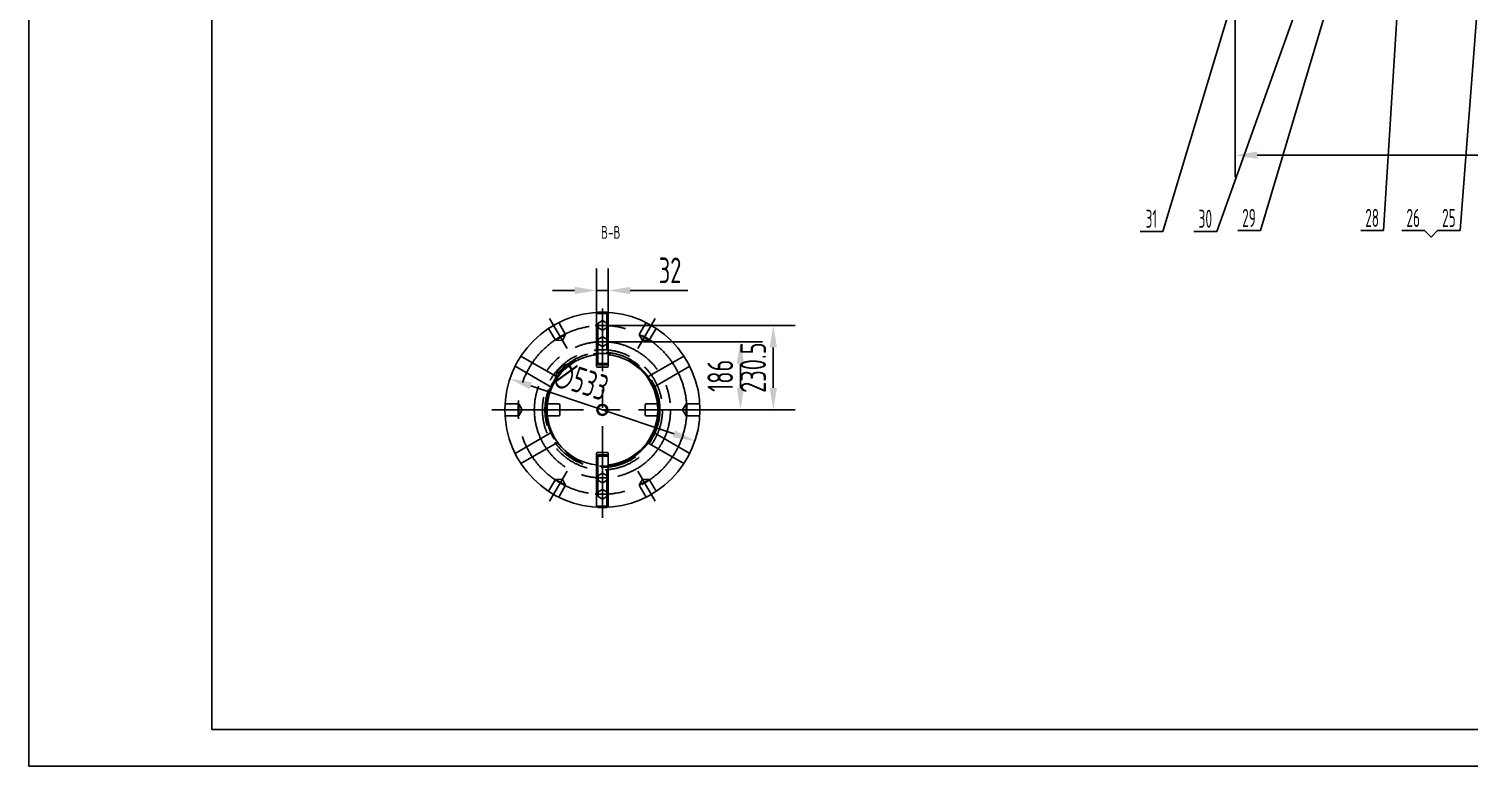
# Model space of a CAD drawing. Header units: millimetres. Extents: x 0 to 13784, y 0 to 6952.
# Drawn here: x 0 to 3934, y 0 to 2013 of the extents above; entities that cross this region are included whole.
import ezdxf
from ezdxf.enums import TextEntityAlignment as Align

# ---------------------------------------------------------------- set-up
doc = ezdxf.new("R2010")
doc.units = ezdxf.units.MM
doc.header["$LTSCALE"] = 200
doc.linetypes.add('F', pattern=[0.75, 0.5, -0.25])
doc.linetypes.add('G', pattern=[2, 1.25, -0.25, 0.25, -0.25])
for name, color, linetype in [('01', 7, 'Continuous'), ('02', 1, 'Continuous'), ('04', 2, 'F'), ('05', 142, 'G'), ('08', 1, 'Continuous'), ('11', 3, 'Continuous')]:
    doc.layers.add(name, color=color, linetype=linetype)
doc.styles.get("Standard").update_dxf_attribs({"font": 'isocp', "width": 0.707, "bigfont": 'intecad.shx'})
doc.dimstyles.new('INTE', dxfattribs={"dimscale": 20, "dimtxt": 3.5, "dimasz": 3, "dimexe": 3, "dimexo": 0, "dimgap": 1, "dimtad": 1, "dimdec": 1, "dimdsep": 46, "dimtxsty": 'Standard', "dimcen": 0, "dimclrd": 1, "dimclre": 1, "dimclrt": 3, "dimaunit": 1, "dimadec": 0, "dimazin": 0, "dimtfac": 1, "dimtdec": 1, "dimtmove": 0, "dimatfit": 0, "dimfxl": 1, "dimarcsym": 0})

# ---------------------------------------------------------------- blocks, each defined once
blk = doc.blocks.new('*D225')
at = {"layer": '08', "color": 1, "lineweight": -2}
for p, q in [((3295.1, 2523.5), (3295.1, 1608.1)), ((5301.7, 2523.3), (5301.7, 1608.1)), ((3355.1, 1668.1), (5241.7, 1668.1))]:
    blk.add_line(p, q, dxfattribs=at)
at = {"layer": '08', "color": 1}
for points in [[(3355.1, 1678.1), (3355.1, 1658.1), (3295.1, 1668.1)], [(5241.7, 1678.1), (5241.7, 1658.1), (5301.7, 1668.1)]]:
    blk.add_solid(points, dxfattribs=at)
at = {"layer": 'Defpoints', "color": 0}
for p in [(3295.1, 2523.5), (5301.7, 2523.3), (5301.7, 1668.1)]:
    blk.add_point(p, dxfattribs=at)
at = {"layer": '08', "color": 3, "insert": (4298.4, 1742.6), "char_height": 70, "attachment_point": 5}
blk.add_mtext('2006.6{\\H0.7x;\\S+1.5^  0;}', dxfattribs=at)
blk = doc.blocks.new('*D219')
at = {"layer": '08', "color": 1, "lineweight": -2}
for p, q in [((1550.7, 1238.9), (1550.7, 1358.8)), ((1582.7, 1238.9), (1582.7, 1358.8)), ((1490.7, 1298.8), (1430.7, 1298.8)), ((1550.7, 1298.8), (1582.7, 1298.8)), ((1642.7, 1298.8), (1800.1, 1298.8))]:
    blk.add_line(p, q, dxfattribs=at)
at = {"layer": '08', "color": 1}
for points in [[(1490.7, 1308.8), (1490.7, 1288.8), (1550.7, 1298.8)], [(1642.7, 1308.8), (1642.7, 1288.8), (1582.7, 1298.8)]]:
    blk.add_solid(points, dxfattribs=at)
at = {"layer": 'Defpoints', "color": 0}
for p in [(1582.7, 1298.8), (1550.7, 1238.9), (1582.7, 1238.9)]:
    blk.add_point(p, dxfattribs=at)
at = {"layer": '08', "color": 3, "insert": (1751.4, 1353.8), "char_height": 70, "attachment_point": 5}
blk.add_mtext('32', dxfattribs=at)
blk = doc.blocks.new('*D220')
at = {"layer": '08', "color": 1, "lineweight": -2}
blk.add_line((1762.4, 907.2), (1370.9, 1038.6), dxfattribs=at)
at = {"layer": '08', "color": 1}
for points in [[(1374, 1048), (1367.7, 1029.1), (1314, 1057.6)], [(1765.6, 916.7), (1759.3, 897.8), (1819.3, 888.2)]]:
    blk.add_solid(points, dxfattribs=at)
at = {"layer": 'Defpoints', "color": 0}
for p in [(1314, 1057.6), (1819.3, 888.2)]:
    blk.add_point(p, dxfattribs=at)
at = {"layer": '08', "color": 3, "insert": (1506.9, 1050.9), "char_height": 70, "attachment_point": 5, "rotation": 341.4589}
blk.add_mtext('∅533', dxfattribs=at)
blk = doc.blocks.new('*U208')
at = {"layer": '01'}
for p, q in [((0, 13.4), (-12, 6.5)), ((-12, 6.5), (-12, 0)), ((-12, -6.5), (-12, 0)), ((12, 6.5), (0, 13.4)), ((12, 0), (12, 6.5)), ((12, 0), (12, -6.5)), ((0, -13.4), (-12, -6.5)), ((12, -6.5), (0, -13.4))]:
    blk.add_line(p, q, dxfattribs=at)
at = {"layer": '05'}
for p, q in [((-13.7, 0), (14.5, 0)), ((0, 14.9), (0, -14.6))]:
    blk.add_line(p, q, dxfattribs=at)
blk = doc.blocks.new('fhgkjg')
at = {"layer": '01'}
for p, q in [((1886.8, 1341.2), (1883.3, 1337.7)), ((1883.3, 1201.2), (1883.3, 1337.7)), ((1886.8, 1341.2), (1911.8, 1341.2)), ((1911.8, 1341.2), (1915.3, 1337.7)), ((1915.3, 1337.7), (1915.3, 1201.2)), ((1883.3, 1201.2), (1886.8, 1197.7)), ((1911.8, 1197.7), (1886.8, 1197.7)), ((1915.3, 1201.2), (1911.8, 1197.7))]:
    blk.add_line(p, q, dxfattribs=at)
at = {"layer": '04'}
for p, q in [((1883.3, 1337.7), (1915.3, 1337.7)), ((1886.8, 1197.7), (1886.8, 1341.2)), ((1911.8, 1341.2), (1911.8, 1197.7)), ((1915.3, 1201.2), (1883.3, 1201.2))]:
    blk.add_line(p, q, dxfattribs=at)
at = {"layer": '05', "color": 142, "linetype": 'G'}
for p, q in [((1899.3, 1185.7), (1899.3, 1351.7)), ((1917.2, 1305.2), (1879.4, 1305.2)), ((1899.3, 1323.1), (1899.3, 1285.3)), ((1917.2, 1260.7), (1879.4, 1260.7))]:
    blk.add_line(p, q, dxfattribs=at)
at = {"layer": '01'}
for p in [(1899.3, 1305.2), (1899.3, 1260.7)]:
    blk.add_blockref('*U208', p, dxfattribs=at)
blk = doc.blocks.new('*D221')
at = {"layer": '08', "color": 1, "lineweight": -2}
for p, q in [((1584.6, 1203.4), (2093.4, 1203.4)), ((2033.4, 1032.9), (2033.4, 1143.4)), ((1864.3, 972.9), (2093.4, 972.9))]:
    blk.add_line(p, q, dxfattribs=at)
at = {"layer": '08', "color": 1}
for points in [[(2023.4, 1143.4), (2043.4, 1143.4), (2033.4, 1203.4)], [(2023.4, 1032.9), (2043.4, 1032.9), (2033.4, 972.9)]]:
    blk.add_solid(points, dxfattribs=at)
at = {"layer": 'Defpoints', "color": 0}
for p in [(1584.6, 1203.4), (2033.4, 1203.4), (1864.3, 972.9)]:
    blk.add_point(p, dxfattribs=at)
at = {"layer": '08', "color": 3, "insert": (1978.4, 1088.1), "char_height": 70, "attachment_point": 5, "rotation": 90}
blk.add_mtext('230.5', dxfattribs=at)
blk = doc.blocks.new('*D222')
at = {"layer": '08', "color": 1, "lineweight": -2}
for p, q in [((1584.6, 1158.9), (2003.5, 1158.9)), ((1943.5, 1032.9), (1943.5, 1098.9)), ((1875.4, 972.9), (2003.5, 972.9))]:
    blk.add_line(p, q, dxfattribs=at)
at = {"layer": '08', "color": 1}
for points in [[(1933.5, 1098.9), (1953.5, 1098.9), (1943.5, 1158.9)], [(1933.5, 1032.9), (1953.5, 1032.9), (1943.5, 972.9)]]:
    blk.add_solid(points, dxfattribs=at)
at = {"layer": 'Defpoints', "color": 0}
for p in [(1584.6, 1158.9), (1943.5, 1158.9), (1875.4, 972.9)]:
    blk.add_point(p, dxfattribs=at)
at = {"layer": '08', "color": 3, "insert": (1888.5, 1065.9), "char_height": 70, "attachment_point": 5, "rotation": 90}
blk.add_mtext('186', dxfattribs=at)
blk = doc.blocks.new('*U244')
at = {"layer": '01'}
for points in [[(25, 292), (25, 5)], [(25, 5), (415, 5)]]:
    blk.add_lwpolyline(points, dxfattribs=at)
at = {"layer": '02'}
for points in [[(0, 297), (0, 0)], [(0, 0), (420, 0)]]:
    blk.add_lwpolyline(points, dxfattribs=at)

msp = doc.modelspace()

# ---------------------------------------------------------------- linework, layer by layer
at = {"layer": '01', "color": 7, "linetype": 'Continuous'}
for p, q in [((1550.65, 1238.91), (1550.65, 1123.3)), ((1582.65, 1238.91), (1582.65, 1123.3)), ((1344.27, 1119.76), (1444.4, 1061.95)), ((1550.65, 1123.3), (1550.65, 1092.31)), ((1582.65, 1123.3), (1582.65, 1092.31)), ((1789.03, 1119.76), (1688.9, 1061.95)), ((1328.27, 1092.05), (1428.4, 1034.24)), ((1579.65, 1089.31), (1553.65, 1089.31)), ((1805.03, 1092.05), (1704.9, 1034.24)), ((1416.25, 988.9), (1447.23, 988.9)), ((1450.23, 985.9), (1450.23, 959.9)), ((1683.07, 959.9), (1683.07, 985.9)), ((1717.05, 988.9), (1686.07, 988.9)), ((1416.25, 956.9), (1447.23, 956.9)), ((1717.05, 956.9), (1686.07, 956.9)), ((1328.27, 853.74), (1428.4, 911.55)), ((1805.03, 853.74), (1704.9, 911.55)), ((1344.27, 826.03), (1444.4, 883.84)), ((1789.03, 826.03), (1688.9, 883.84)), ((1550.65, 822.49), (1550.65, 853.48)), ((1553.65, 856.48), (1579.65, 856.48)), ((1582.65, 822.49), (1582.65, 853.48)), ((1550.65, 706.88), (1550.65, 822.49)), ((1582.65, 706.88), (1582.65, 822.49))]:
    msp.add_line(p, q, dxfattribs=at)
msp.add_circle((1566.65, 972.9), 266.5, dxfattribs=at)
at = {"layer": '01'}
for radius in [15, 12.57]:
    msp.add_circle((1566.65, 972.9), radius, dxfattribs=at)
at = {"layer": '01', "color": 7, "linetype": 'Continuous'}
for centre, radius, start, end in [((1566.65, 972.9), 151.25, 96.0724, 263.9276), ((1566.65, 972.9), 151.25, 276.0724, 83.9276), ((1553.65, 1092.31), 3, 180, 270), ((1579.65, 1092.31), 3, 270, 0), ((1447.23, 985.9), 3, 0, 90), ((1686.07, 985.9), 3, 90, 180), ((1447.23, 959.9), 3, 270, 0), ((1686.07, 959.9), 3, 180, 270), ((1553.65, 853.48), 3, 90, 180), ((1579.65, 853.48), 3, 0, 90)]:
    msp.add_arc(centre, radius, start, end, dxfattribs=at)
at = {"layer": '02'}
for p, q in [((3730.9, 2690.01), (3363.65, 1462.21)), ((3777.6, 2690.35), (3699.94, 1462.21)), ((3456.84, 2655.01), (3097.12, 1460.03)), ((3666.68, 2637.51), (3244.3, 1460.03)), ((3995.28, 2574.51), (3909.51, 1462.21)), ((3097.12, 1460.03), (3035.12, 1460.03)), ((3244.3, 1460.03), (3182.3, 1460.03)), ((3363.65, 1462.21), (3301.65, 1462.21)), ((3699.94, 1462.21), (3637.94, 1462.21)), ((3812.16, 1462.21), (3750.16, 1462.21)), ((3829.83, 1444.54), (3812.16, 1462.21)), ((3847.51, 1462.21), (3829.83, 1444.54)), ((3909.51, 1462.21), (3847.51, 1462.21))]:
    msp.add_line(p, q, dxfattribs=at)
at = {"layer": '04', "color": 2, "linetype": 'F'}
for p, q in [((1419.79, 1195.28), (1438.55, 1162.78)), ((1447.5, 1211.28), (1466.26, 1178.78)), ((1685.8, 1211.28), (1667.05, 1178.78)), ((1713.52, 1195.28), (1694.76, 1162.78)), ((1466.26, 1178.78), (1438.55, 1162.78)), ((1457.24, 1162.4), (1438.55, 1162.78)), ((1466.26, 1178.78), (1457.24, 1162.4)), ((1676.06, 1162.4), (1667.05, 1178.78)), ((1694.76, 1162.78), (1667.05, 1178.78)), ((1694.76, 1162.78), (1676.06, 1162.4)), ((1300.63, 988.9), (1338.15, 988.9)), ((1338.15, 988.9), (1338.15, 956.9)), ((1338.15, 988.9), (1347.84, 972.9)), ((1785.47, 972.9), (1795.15, 988.9)), ((1795.15, 956.9), (1795.15, 988.9)), ((1832.67, 988.9), (1795.15, 988.9)), ((1300.63, 956.9), (1338.15, 956.9)), ((1347.84, 972.9), (1338.15, 956.9)), ((1795.15, 956.9), (1785.47, 972.9)), ((1832.67, 956.9), (1795.15, 956.9)), ((1419.79, 750.52), (1438.55, 783.01)), ((1438.55, 783.01), (1457.24, 783.39)), ((1438.55, 783.01), (1466.26, 767.01)), ((1447.5, 734.52), (1466.26, 767.01)), ((1457.24, 783.39), (1466.26, 767.01)), ((1667.05, 767.01), (1676.06, 783.39)), ((1667.05, 767.01), (1694.76, 783.01)), ((1685.8, 734.52), (1667.05, 767.01)), ((1676.06, 783.39), (1694.76, 783.01)), ((1713.52, 750.52), (1694.76, 783.01))]:
    msp.add_line(p, q, dxfattribs=at)
for radius in [164, 157]:
    msp.add_circle((1566.65, 972.9), radius, dxfattribs=at)
at = {"layer": '05'}
for p, q in [((1469.99, 1140.32), (1422.47, 1222.62)), ((1663.31, 1140.32), (1710.83, 1222.62)), ((1373.33, 972.9), (1278.29, 972.9)), ((1759.97, 972.9), (1855.01, 972.9)), ((1469.99, 805.47), (1422.47, 723.17)), ((1663.31, 805.47), (1710.83, 723.17))]:
    msp.add_line(p, q, dxfattribs=at)
at = {"layer": '05', "color": 142, "linetype": 'G'}
for p, q in [((1566.65, 678.15), (1566.65, 1249.31)), ((1264.88, 972.9), (1876.62, 972.9))]:
    msp.add_line(p, q, dxfattribs=at)
for radius in [230.5, 186]:
    msp.add_circle((1566.65, 972.9), radius, dxfattribs=at)
at = {"layer": '05'}
msp.add_circle((1566.65, 972.9), 154, dxfattribs=at)

# ---------------------------------------------------------------- block references
at = {"layer": '01', "xscale": 20, "yscale": 20, "zscale": 20}
msp.add_blockref('*U244', (0, 0), dxfattribs=at)
at = {"layer": '01'}
msp.add_blockref('fhgkjg', (-332.65, -101.76), dxfattribs=at)
at = {"layer": '01', "xscale": -1, "rotation": 180}
msp.add_blockref('fhgkjg', (-332.65, 2047.56), dxfattribs=at)

# ---------------------------------------------------------------- texts
at = {"layer": '01', "insert": (1562.82, 1474.88), "char_height": 35, "width": 321.687, "attachment_point": 1}
msp.add_mtext('B-B', dxfattribs=at)
at = {"layer": '11'}
for s, width, p, p2 in [('31', 0.606, (3050.37, 1470.03), (3081.87, 1470.03)), ('30', 0.600864, (3194.7, 1470.03), (3231.9, 1470.03)), ('29', 0.568672, (3314.05, 1472.21), (3351.25, 1472.21)), ('28', 0.601243, (3650.34, 1472.21), (3687.54, 1472.21)), ('26', 0.578293, (3762.56, 1472.21), (3799.76, 1472.21)), ('25', 0.581958, (3859.91, 1472.21), (3897.11, 1472.21))]:
    msp.add_text(s, height=49.497, dxfattribs=dict(at, width=width)).set_placement(p, p2, align=Align.FIT)

# ---------------------------------------------------------------- dimensions: what is measured, and where the dimension line sits
at = {"layer": '08'}
dim = msp.add_linear_dim(base=(5301.68, 1668.13), p1=(3295.08, 2523.51), p2=(5301.68, 2523.26), text='2006.6{\\H0.7x;\\S+1.5^  0;}', dimstyle='INTE', dxfattribs=at)
dim.commit()
dim.dimension.update_dxf_attribs({"geometry": '*D225', "text_midpoint": (4298.38, 1742.65)})
dim = msp.add_linear_dim(base=(1582.65, 1298.83), p1=(1550.65, 1238.91), p2=(1582.65, 1238.91), dimstyle='INTE', dxfattribs=at)
dim.commit()
dim.dimension.update_dxf_attribs({"geometry": '*D219', "text_midpoint": (1751.36, 1353.84)})
for base, p1, p2, picture, middle in [((2033.45, 1203.4), (1864.31, 972.9), (1584.58, 1203.4), '*D221', (1978.44, 1088.15)), ((1943.54, 1158.9), (1875.39, 972.9), (1584.58, 1158.9), '*D222', (1888.54, 1065.9))]:
    dim = msp.add_linear_dim(base=base, p1=p1, p2=p2, angle=90, dimstyle='INTE', dxfattribs=at)
    dim.commit()
    dim.dimension.update_dxf_attribs({"geometry": picture, "text_midpoint": middle})
dim = msp.add_diameter_dim_2p(p1=(1819.32, 888.15), p2=(1313.98, 1057.64), dimstyle='INTE', dxfattribs=at)
dim.commit()
dim.dimension.update_dxf_attribs({"geometry": '*D220', "text_midpoint": (1489.46, 998.79), "dimtype": 163})

doc.saveas('drawing.dxf')
